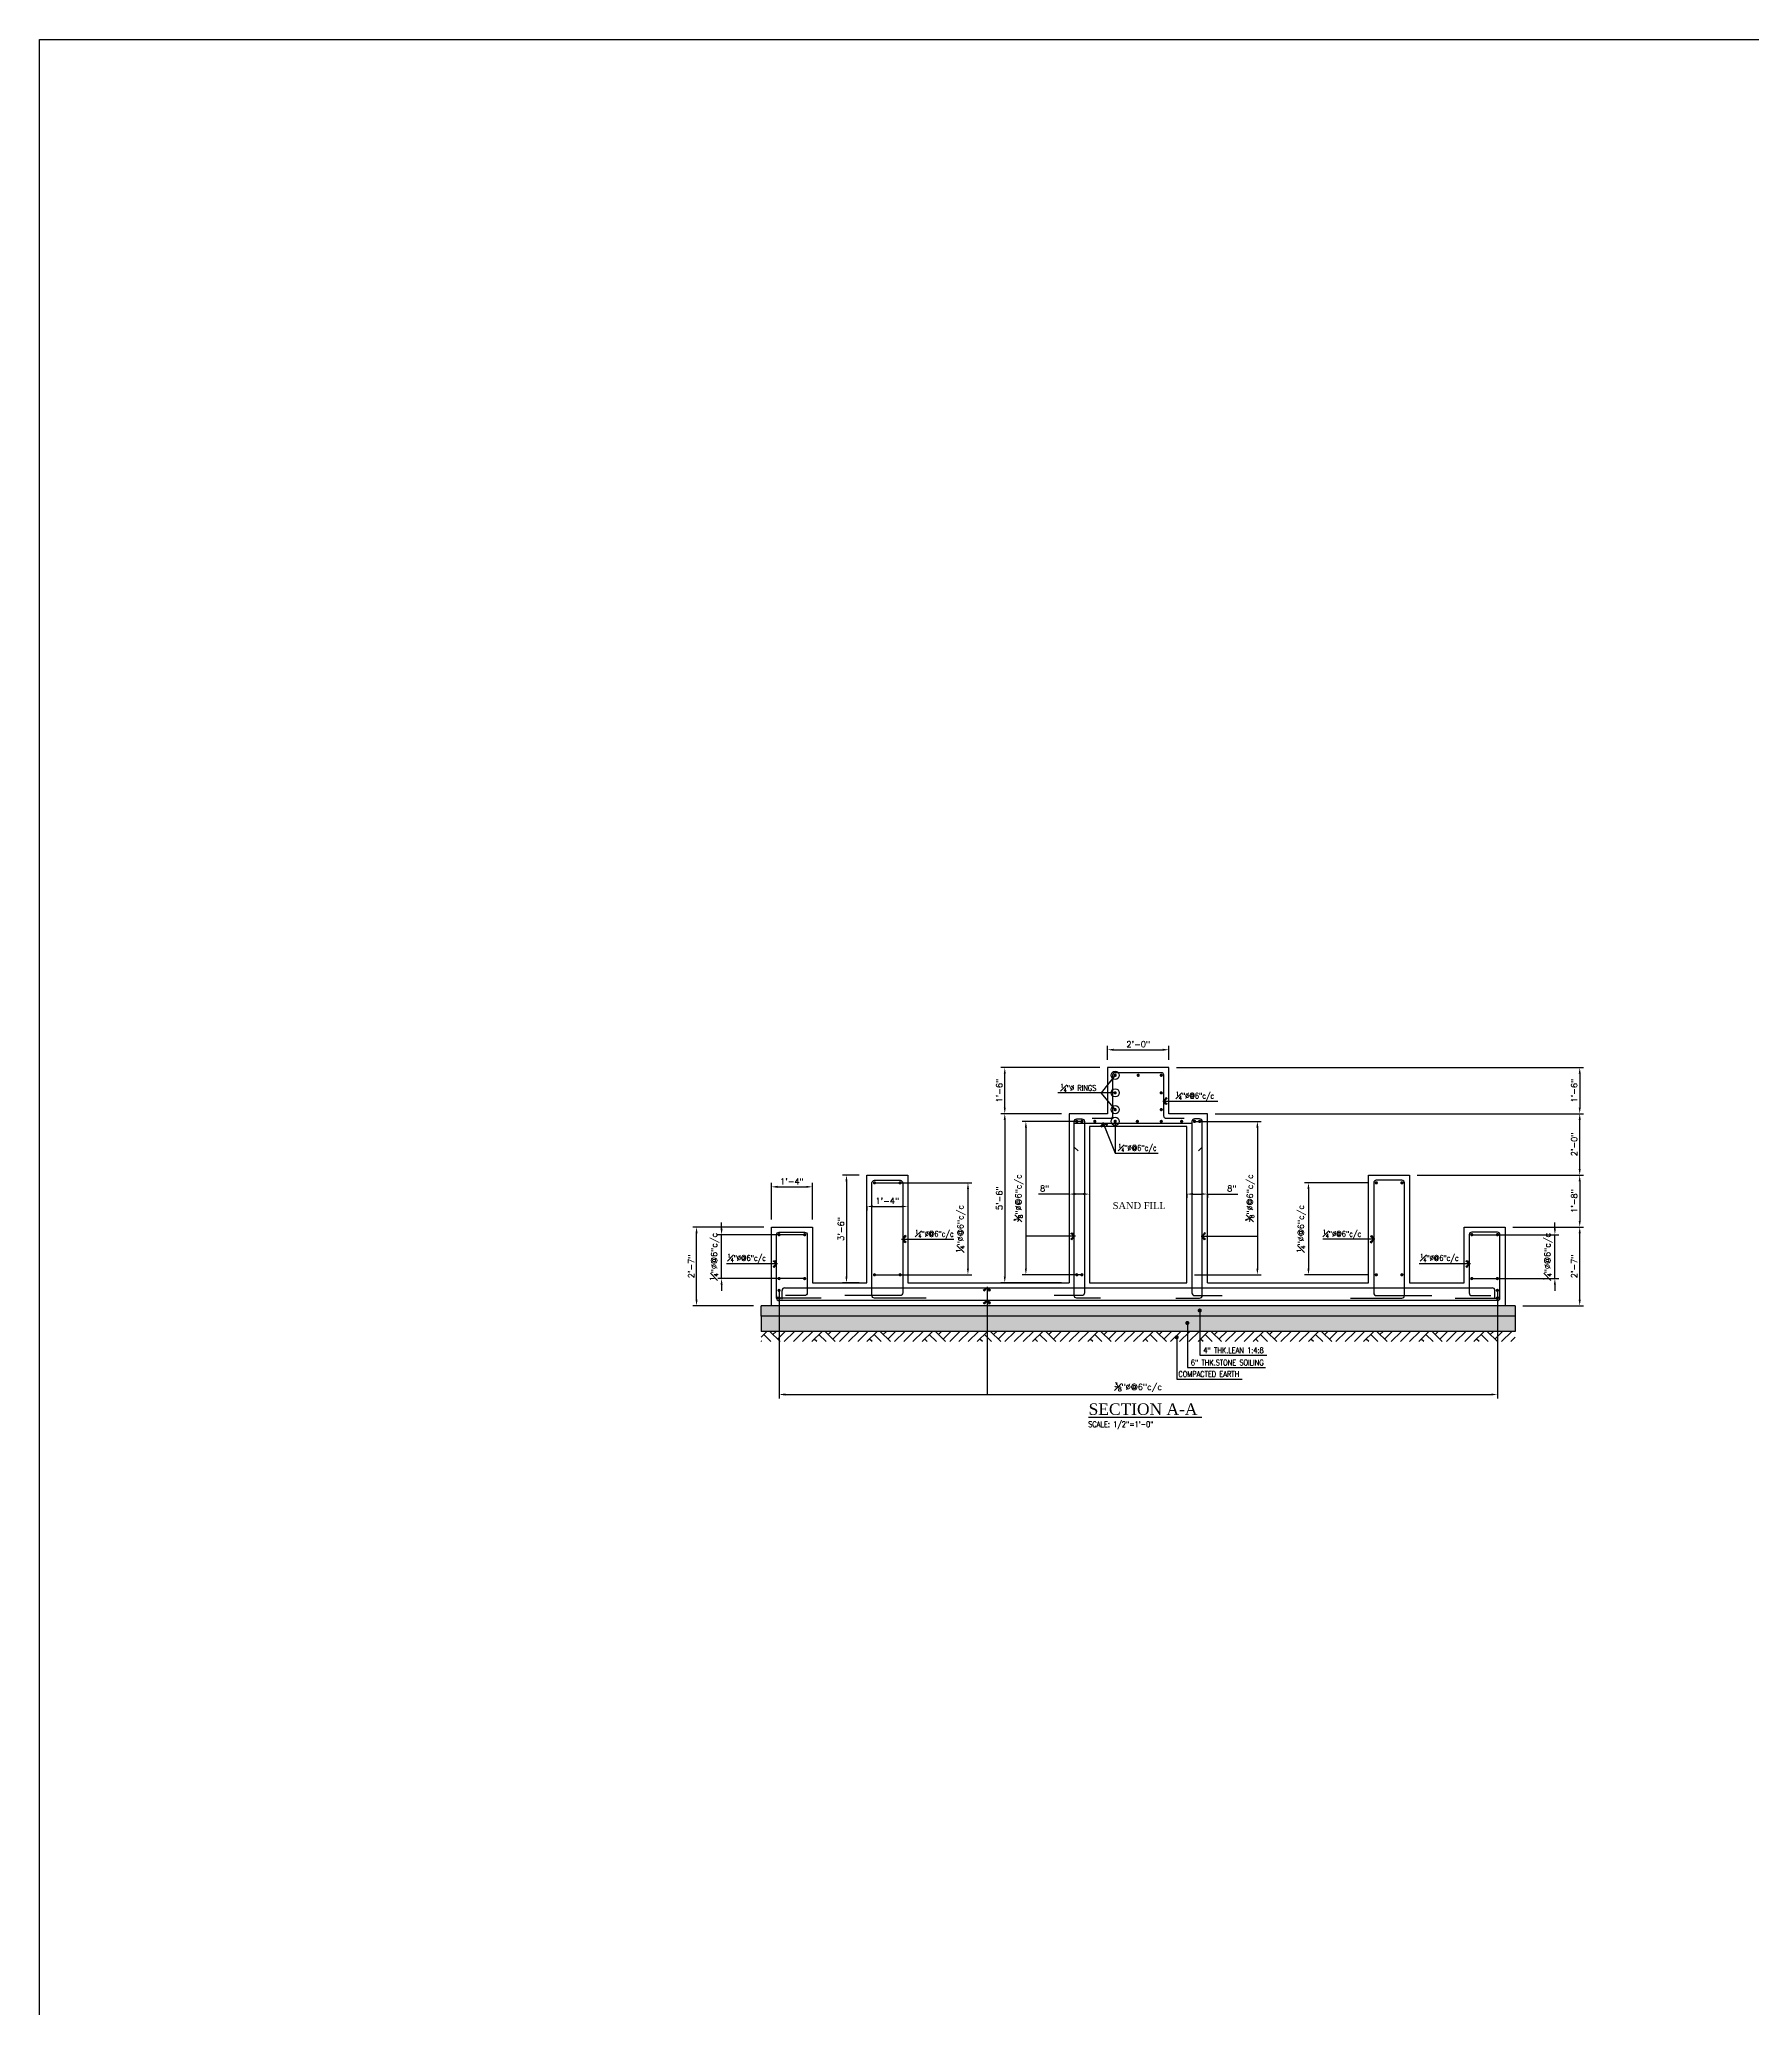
# Model space of a CAD drawing. Header units: inches. Extents: x 53036 to 54375, y -2788 to 288.
# Drawn here: x 53036 to 53706, y -481 to 288 of the extents above; entities that cross this region are included whole.
import ezdxf

# ---------------------------------------------------------------- set-up
doc = ezdxf.new("R2010")
doc.units = ezdxf.units.IN
for name, color, linetype in [('A-TYP-DIM', 1, 'Continuous'), ('A-TYP-H-TEXT', 2, 'Continuous'), ('A-TYP-HATCH-COL.', 9, 'Continuous'), ('A-TYP-M-BOT-STEEL', 6, 'Continuous'), ('A-TYP-ST-DONUT', 6, 'Continuous'), ('A-TYP-ST-Hatch', 8, 'Continuous'), ('A-TYP-ST-TEXT', 2, 'Continuous'), ('dim', 2, 'Continuous')]:
    doc.layers.add(name, color=color, linetype=linetype)
doc.layers.add('WALL LT', color=3, linetype='Continuous', lineweight=25)
doc.styles.add('HADINGS', font='times.ttf')
doc.styles.add('rizwan', font='romans.shx', dxfattribs={"width": 0.75})
doc.styles.add('romans', font='romans.shx')
doc.dimstyles.new('STYLE-64', dxfattribs={"dimscale": 0, "dimtxt": 0.09375, "dimasz": 0.125, "dimexe": 0.0625, "dimexo": 0.0625, "dimgap": 0.03125, "dimtad": 1, "dimlfac": -1, "dimzin": 3, "dimdsep": 46, "dimlunit": 4, "dimtxsty": 'romans', "dimcen": 0.125, "dimdle": 4, "dimclrd": 1, "dimclre": 1, "dimclrt": 2, "dimadec": 0, "dimazin": 0, "dimtfac": 0.5, "dimtix": 1, "dimtmove": 2, "dimatfit": 3, "dimldrblk": 'ARC', "dimfxl": 0, "dimfrac": 1, "dimtolj": 1, "dimtzin": 3, "dimarcsym": 0})

# ---------------------------------------------------------------- blocks, each defined once
blk = doc.blocks.new('*D176')
at = {"layer": 'A-TYP-DIM', "color": 1, "lineweight": -2, "ltscale": 1.5, "transparency": 16777216}
for p, q in [((53611.93, -175.35), (53639.59, -175.35)), ((53638.09, -203.7), (53638.09, -177.75)), ((53615.93, -206.1), (53639.59, -206.1))]:
    blk.add_line(p, q, dxfattribs=at)
at = {"layer": 'A-TYP-DIM', "color": 1, "ltscale": 1.5, "transparency": 16777216}
for points in [[(53637.69, -177.75), (53638.49, -177.75), (53638.09, -175.35)], [(53637.69, -203.7), (53638.49, -203.7), (53638.09, -206.1)]]:
    blk.add_solid(points, dxfattribs=at)
at = {"layer": 'Defpoints', "color": 0, "ltscale": 1.5, "transparency": 16777216}
for p in [(53608.93, -175.35), (53638.09, -175.35), (53612.93, -206.1)]:
    blk.add_point(p, dxfattribs=at)
at = {"layer": 'A-TYP-DIM', "color": 2, "ltscale": 1.5, "transparency": 16777216, "insert": (53635.94, -190.73), "char_height": 2.344, "attachment_point": 5, "rotation": 90, "style": 'romans'}
blk.add_mtext('\\A1;2\'-7"', dxfattribs=at)
blk = doc.blocks.new('ARC')
at = {"layer": 'dim', "color": 0, "linetype": 'ByBlock', "ltscale": 1.5}
for p, q in [((0.14, 0), (-1.16, 0)), ((-0.42, -0.32), (0, 0))]:
    blk.add_line(p, q, dxfattribs=at)
at = {"layer": 'dim', "color": 0, "ltscale": 1.5}
for p, q in [((-0.41, 0.34), (-0.26, 0.43)), ((0, 0), (-0.41, 0.34)), ((-0.28, -0.43), (0, 0)), ((-0.26, 0.43), (0, 0)), ((-0.42, -0.32), (-0.28, -0.43))]:
    blk.add_line(p, q, dxfattribs=at)
blk = doc.blocks.new('*D177')
at = {"layer": 'A-TYP-DIM', "color": 1, "lineweight": -2, "ltscale": 1.5, "transparency": 16777216}
for p, q in [((53574.65, -155.1), (53639.59, -155.1)), ((53638.09, -157.5), (53638.09, -172.95)), ((53611.93, -175.35), (53639.59, -175.35))]:
    blk.add_line(p, q, dxfattribs=at)
at = {"layer": 'A-TYP-DIM', "color": 1, "ltscale": 1.5, "transparency": 16777216}
for points in [[(53637.69, -157.5), (53638.49, -157.5), (53638.09, -155.1)], [(53637.69, -172.95), (53638.49, -172.95), (53638.09, -175.35)]]:
    blk.add_solid(points, dxfattribs=at)
at = {"layer": 'Defpoints', "color": 0, "ltscale": 1.5, "transparency": 16777216}
for p in [(53571.65, -155.1), (53608.93, -175.35), (53638.09, -175.35)]:
    blk.add_point(p, dxfattribs=at)
at = {"layer": 'A-TYP-DIM', "color": 2, "ltscale": 1.5, "transparency": 16777216, "insert": (53635.94, -165.23), "char_height": 2.344, "attachment_point": 5, "rotation": 90, "style": 'romans'}
blk.add_mtext('\\A1;1\'-8"', dxfattribs=at)
blk = doc.blocks.new('*D178')
at = {"layer": 'A-TYP-DIM', "color": 1, "lineweight": -2, "ltscale": 1.5, "transparency": 16777216}
for p, q in [((53495.65, -131.1), (53639.59, -131.1)), ((53638.09, -152.7), (53638.09, -133.5)), ((53574.65, -155.1), (53639.59, -155.1))]:
    blk.add_line(p, q, dxfattribs=at)
at = {"layer": 'A-TYP-DIM', "color": 1, "ltscale": 1.5, "transparency": 16777216}
for points in [[(53637.69, -133.5), (53638.49, -133.5), (53638.09, -131.1)], [(53637.69, -152.7), (53638.49, -152.7), (53638.09, -155.1)]]:
    blk.add_solid(points, dxfattribs=at)
at = {"layer": 'Defpoints', "color": 0, "ltscale": 1.5, "transparency": 16777216}
for p in [(53492.65, -131.1), (53638.09, -131.1), (53571.65, -155.1)]:
    blk.add_point(p, dxfattribs=at)
at = {"layer": 'A-TYP-DIM', "color": 2, "ltscale": 1.5, "transparency": 16777216, "insert": (53635.94, -143.1), "char_height": 2.344, "attachment_point": 5, "rotation": 90, "style": 'romans'}
blk.add_mtext('\\A1;2\'-0"', dxfattribs=at)
blk = doc.blocks.new('*D179')
at = {"layer": 'A-TYP-DIM', "color": 1, "lineweight": -2, "ltscale": 1.5, "transparency": 16777216}
for p, q in [((53480.65, -113.1), (53639.59, -113.1)), ((53638.09, -115.5), (53638.09, -128.7)), ((53495.65, -131.1), (53639.59, -131.1))]:
    blk.add_line(p, q, dxfattribs=at)
at = {"layer": 'A-TYP-DIM', "color": 1, "ltscale": 1.5, "transparency": 16777216}
for points in [[(53637.69, -115.5), (53638.49, -115.5), (53638.09, -113.1)], [(53637.69, -128.7), (53638.49, -128.7), (53638.09, -131.1)]]:
    blk.add_solid(points, dxfattribs=at)
at = {"layer": 'Defpoints', "color": 0, "ltscale": 1.5, "transparency": 16777216}
for p in [(53477.65, -113.1), (53492.65, -131.1), (53638.09, -131.1)]:
    blk.add_point(p, dxfattribs=at)
at = {"layer": 'A-TYP-DIM', "color": 2, "ltscale": 1.5, "transparency": 16777216, "insert": (53635.94, -122.1), "char_height": 2.344, "attachment_point": 5, "rotation": 90, "style": 'romans'}
blk.add_mtext('\\A1;1\'-6"', dxfattribs=at)
blk = doc.blocks.new('1-donut')
at = {"layer": 'A-TYP-ST-DONUT', "linetype": 'Continuous', "ltscale": 1.5, "const_width": 0.0195}
blk.add_lwpolyline([(0.01, 0, -1), (-0.01, 0, -1)], format="xyb", close=True, dxfattribs=at)
blk = doc.blocks.new('*D180')
at = {"layer": 'A-TYP-DIM', "color": 1, "lineweight": -2, "ltscale": 1.5, "transparency": 16777216}
for p, q in [((53325.37, -200.31), (53325.37, -242.25)), ((53605.93, -200.31), (53605.93, -242.25)), ((53327.77, -240.75), (53603.53, -240.75))]:
    blk.add_line(p, q, dxfattribs=at)
at = {"layer": 'A-TYP-DIM', "color": 1, "ltscale": 1.5, "transparency": 16777216}
for points in [[(53327.77, -240.35), (53327.77, -241.15), (53325.37, -240.75)], [(53603.53, -240.35), (53603.53, -241.15), (53605.93, -240.75)]]:
    blk.add_solid(points, dxfattribs=at)
at = {"layer": 'Defpoints', "color": 0, "ltscale": 1.5, "transparency": 16777216}
for p in [(53325.37, -197.31), (53605.93, -197.31), (53605.93, -240.75)]:
    blk.add_point(p, dxfattribs=at)
at = {"layer": 'A-TYP-DIM', "color": 2, "ltscale": 1.5, "transparency": 16777216, "insert": (53465.65, -237.97), "char_height": 2.3437, "attachment_point": 5, "style": 'romans'}
blk.add_mtext('\\A1;{\\H0.7x;\\S3#8;}"%%C@6"c/c', dxfattribs=at)
blk = doc.blocks.new('*D181')
at = {"layer": 'A-TYP-DIM', "color": 1, "lineweight": -2, "ltscale": 1.5, "transparency": 16777216}
for p, q in [((53319.37, -175.35), (53291.65, -175.35)), ((53293.15, -203.7), (53293.15, -177.75)), ((53315.37, -206.1), (53291.65, -206.1))]:
    blk.add_line(p, q, dxfattribs=at)
at = {"layer": 'A-TYP-DIM', "color": 1, "ltscale": 1.5, "transparency": 16777216}
for points in [[(53292.75, -177.75), (53293.55, -177.75), (53293.15, -175.35)], [(53292.75, -203.7), (53293.55, -203.7), (53293.15, -206.1)]]:
    blk.add_solid(points, dxfattribs=at)
at = {"layer": 'Defpoints', "color": 0, "ltscale": 1.5, "transparency": 16777216}
for p in [(53293.15, -175.35), (53322.37, -175.35), (53318.37, -206.1)]:
    blk.add_point(p, dxfattribs=at)
at = {"layer": 'A-TYP-DIM', "color": 2, "ltscale": 1.5, "transparency": 16777216, "insert": (53291.01, -190.73), "char_height": 2.344, "attachment_point": 5, "rotation": 90, "style": 'romans'}
blk.add_mtext('\\A1;2\'-7"', dxfattribs=at)
blk = doc.blocks.new('*D182')
at = {"layer": 'A-TYP-DIM', "color": 1, "lineweight": -2, "ltscale": 1.5, "transparency": 16777216}
for p, q in [((53322.37, -172.35), (53322.37, -158.15)), ((53324.77, -159.65), (53335.97, -159.65)), ((53338.37, -172.35), (53338.37, -158.15))]:
    blk.add_line(p, q, dxfattribs=at)
at = {"layer": 'A-TYP-DIM', "color": 1, "ltscale": 1.5, "transparency": 16777216}
for points in [[(53324.77, -159.25), (53324.77, -160.05), (53322.37, -159.65)], [(53335.97, -159.25), (53335.97, -160.05), (53338.37, -159.65)]]:
    blk.add_solid(points, dxfattribs=at)
at = {"layer": 'Defpoints', "color": 0, "ltscale": 1.5, "transparency": 16777216}
for p in [(53338.37, -159.65), (53322.37, -175.35), (53338.37, -175.35)]:
    blk.add_point(p, dxfattribs=at)
at = {"layer": 'A-TYP-DIM', "color": 2, "ltscale": 1.5, "transparency": 16777216, "insert": (53330.37, -157.51), "char_height": 2.344, "attachment_point": 5, "style": 'romans'}
blk.add_mtext('\\A1;1\'-4"', dxfattribs=at)
blk = doc.blocks.new('*D183')
at = {"layer": 'A-TYP-DIM', "color": 1, "lineweight": -2, "ltscale": 1.5, "transparency": 16777216}
for p, q in [((53359.65, -167.47), (53359.65, -168.83)), ((53362.05, -167.33), (53373.25, -167.33)), ((53375.65, -167.47), (53375.65, -168.83))]:
    blk.add_line(p, q, dxfattribs=at)
at = {"layer": 'A-TYP-DIM', "color": 1, "ltscale": 1.5, "transparency": 16777216}
for points in [[(53362.05, -166.93), (53362.05, -167.73), (53359.65, -167.33)], [(53373.25, -166.93), (53373.25, -167.73), (53375.65, -167.33)]]:
    blk.add_solid(points, dxfattribs=at)
at = {"layer": 'Defpoints', "color": 0, "ltscale": 1.5, "transparency": 16777216}
for p in [(53359.65, -164.47), (53375.65, -164.47), (53375.65, -167.33)]:
    blk.add_point(p, dxfattribs=at)
at = {"layer": 'A-TYP-DIM', "color": 2, "ltscale": 1.5, "transparency": 16777216, "insert": (53367.65, -165.18), "char_height": 2.344, "attachment_point": 5, "style": 'romans'}
blk.add_mtext('\\A1;1\'-4"', dxfattribs=at)
blk = doc.blocks.new('*D184')
at = {"layer": 'A-TYP-DIM', "color": 1, "lineweight": -2, "ltscale": 1.5, "transparency": 16777216}
for p, q in [((53356.65, -155.1), (53350.2, -155.1)), ((53351.7, -157.5), (53351.7, -194.7)), ((53356.65, -197.1), (53350.2, -197.1))]:
    blk.add_line(p, q, dxfattribs=at)
at = {"layer": 'A-TYP-DIM', "color": 1, "ltscale": 1.5, "transparency": 16777216}
for points in [[(53351.3, -157.5), (53352.1, -157.5), (53351.7, -155.1)], [(53351.3, -194.7), (53352.1, -194.7), (53351.7, -197.1)]]:
    blk.add_solid(points, dxfattribs=at)
at = {"layer": 'Defpoints', "color": 0, "ltscale": 1.5, "transparency": 16777216}
for p in [(53359.65, -155.1), (53351.7, -197.1), (53359.65, -197.1)]:
    blk.add_point(p, dxfattribs=at)
at = {"layer": 'A-TYP-DIM', "color": 2, "ltscale": 1.5, "transparency": 16777216, "insert": (53349.55, -176.1), "char_height": 2.344, "attachment_point": 5, "rotation": 90, "style": 'romans'}
blk.add_mtext('\\A1;3\'-6"', dxfattribs=at)
blk = doc.blocks.new('*D185')
at = {"layer": 'A-TYP-DIM', "color": 1, "lineweight": -2, "ltscale": 1.5, "transparency": 16777216}
for p, q in [((53438.65, -162.48), (53426.73, -162.48)), ((53438.65, -162.43), (53438.65, -163.98)), ((53444.25, -162.48), (53441.05, -162.48)), ((53446.65, -162.43), (53446.65, -163.98))]:
    blk.add_line(p, q, dxfattribs=at)
at = {"layer": 'A-TYP-DIM', "color": 1, "ltscale": 1.5, "transparency": 16777216}
for points in [[(53441.05, -162.08), (53441.05, -162.88), (53438.65, -162.48)], [(53444.25, -162.08), (53444.25, -162.88), (53446.65, -162.48)]]:
    blk.add_solid(points, dxfattribs=at)
at = {"layer": 'Defpoints', "color": 0, "ltscale": 1.5, "transparency": 16777216}
for p in [(53438.65, -159.43), (53446.65, -159.43), (53446.65, -162.48)]:
    blk.add_point(p, dxfattribs=at)
at = {"layer": 'A-TYP-DIM', "color": 2, "ltscale": 1.5, "transparency": 16777216, "insert": (53429.1, -160.33), "char_height": 2.344, "attachment_point": 5, "style": 'romans'}
blk.add_mtext('\\A1;8"', dxfattribs=at)
blk = doc.blocks.new('*D186')
at = {"layer": 'A-TYP-DIM', "color": 1, "lineweight": -2, "ltscale": 1.5, "transparency": 16777216}
for p, q in [((53435.65, -131.1), (53412.03, -131.1)), ((53413.53, -133.5), (53413.53, -194.7)), ((53435.65, -197.1), (53412.03, -197.1))]:
    blk.add_line(p, q, dxfattribs=at)
at = {"layer": 'A-TYP-DIM', "color": 1, "ltscale": 1.5, "transparency": 16777216}
for points in [[(53413.13, -133.5), (53413.93, -133.5), (53413.53, -131.1)], [(53413.13, -194.7), (53413.93, -194.7), (53413.53, -197.1)]]:
    blk.add_solid(points, dxfattribs=at)
at = {"layer": 'Defpoints', "color": 0, "ltscale": 1.5, "transparency": 16777216}
for p in [(53438.65, -131.1), (53413.53, -197.1), (53438.65, -197.1)]:
    blk.add_point(p, dxfattribs=at)
at = {"layer": 'A-TYP-DIM', "color": 2, "ltscale": 1.5, "transparency": 16777216, "insert": (53411.39, -164.1), "char_height": 2.344, "attachment_point": 5, "rotation": 90, "style": 'romans'}
blk.add_mtext('\\A1;5\'-6"', dxfattribs=at)
blk = doc.blocks.new('*D187')
at = {"layer": 'A-TYP-DIM', "color": 1, "lineweight": -2, "ltscale": 1.5, "transparency": 16777216}
for p, q in [((53450.65, -113.1), (53412.03, -113.1)), ((53413.53, -128.7), (53413.53, -115.5)), ((53435.65, -131.1), (53412.03, -131.1))]:
    blk.add_line(p, q, dxfattribs=at)
at = {"layer": 'A-TYP-DIM', "color": 1, "ltscale": 1.5, "transparency": 16777216}
for points in [[(53413.13, -115.5), (53413.93, -115.5), (53413.53, -113.1)], [(53413.13, -128.7), (53413.93, -128.7), (53413.53, -131.1)]]:
    blk.add_solid(points, dxfattribs=at)
at = {"layer": 'Defpoints', "color": 0, "ltscale": 1.5, "transparency": 16777216}
for p in [(53413.53, -113.1), (53453.65, -113.1), (53438.65, -131.1)]:
    blk.add_point(p, dxfattribs=at)
at = {"layer": 'A-TYP-DIM', "color": 2, "ltscale": 1.5, "transparency": 16777216, "insert": (53411.39, -122.1), "char_height": 2.344, "attachment_point": 5, "rotation": 90, "style": 'romans'}
blk.add_mtext('\\A1;1\'-6"', dxfattribs=at)
blk = doc.blocks.new('*D188')
at = {"layer": 'A-TYP-DIM', "color": 1, "lineweight": -2, "ltscale": 1.5, "transparency": 16777216}
for p, q in [((53453.65, -110.1), (53453.65, -104.62)), ((53456.05, -106.12), (53475.25, -106.12)), ((53477.65, -110.1), (53477.65, -104.62))]:
    blk.add_line(p, q, dxfattribs=at)
at = {"layer": 'A-TYP-DIM', "color": 1, "ltscale": 1.5, "transparency": 16777216}
for points in [[(53456.05, -105.72), (53456.05, -106.52), (53453.65, -106.12)], [(53475.25, -105.72), (53475.25, -106.52), (53477.65, -106.12)]]:
    blk.add_solid(points, dxfattribs=at)
at = {"layer": 'Defpoints', "color": 0, "ltscale": 1.5, "transparency": 16777216}
for p in [(53477.65, -106.12), (53453.65, -113.1), (53477.65, -113.1)]:
    blk.add_point(p, dxfattribs=at)
at = {"layer": 'A-TYP-DIM', "color": 2, "ltscale": 1.5, "transparency": 16777216, "insert": (53465.65, -103.98), "char_height": 2.344, "attachment_point": 5, "style": 'romans'}
blk.add_mtext('\\A1;2\'-0"', dxfattribs=at)
blk = doc.blocks.new('*D189')
at = {"layer": 'A-TYP-DIM', "color": 1, "lineweight": -2, "ltscale": 1.5, "transparency": 16777216}
for p, q in [((53484.65, -162.43), (53484.65, -163.98)), ((53487.05, -162.48), (53490.25, -162.48)), ((53492.65, -162.43), (53492.65, -163.98)), ((53492.65, -162.48), (53504.58, -162.48))]:
    blk.add_line(p, q, dxfattribs=at)
at = {"layer": 'A-TYP-DIM', "color": 1, "ltscale": 1.5, "transparency": 16777216}
for points in [[(53487.05, -162.08), (53487.05, -162.88), (53484.65, -162.48)], [(53490.25, -162.08), (53490.25, -162.88), (53492.65, -162.48)]]:
    blk.add_solid(points, dxfattribs=at)
at = {"layer": 'Defpoints', "color": 0, "ltscale": 1.5, "transparency": 16777216}
for p in [(53484.65, -159.43), (53492.65, -159.43), (53484.65, -162.48)]:
    blk.add_point(p, dxfattribs=at)
at = {"layer": 'A-TYP-DIM', "color": 2, "ltscale": 1.5, "transparency": 16777216, "insert": (53502.21, -160.33), "char_height": 2.344, "attachment_point": 5, "style": 'romans'}
blk.add_mtext('\\A1;8"', dxfattribs=at)
blk = doc.blocks.new('*D190')
at = {"layer": 'A-TYP-DIM', "color": 1, "lineweight": -2, "ltscale": 1.5, "transparency": 16777216}
for p, q in [((53362.65, -158.1), (53400.65, -158.1)), ((53399.15, -160.5), (53399.15, -191.59)), ((53362.65, -193.99), (53400.65, -193.99))]:
    blk.add_line(p, q, dxfattribs=at)
at = {"layer": 'A-TYP-DIM', "color": 1, "ltscale": 1.5, "transparency": 16777216}
for points in [[(53398.75, -160.5), (53399.55, -160.5), (53399.15, -158.1)], [(53398.75, -191.59), (53399.55, -191.59), (53399.15, -193.99)]]:
    blk.add_solid(points, dxfattribs=at)
at = {"layer": 'Defpoints', "color": 0, "ltscale": 1.5, "transparency": 16777216}
for p in [(53359.65, -158.1), (53359.65, -193.99), (53399.15, -193.99)]:
    blk.add_point(p, dxfattribs=at)
at = {"layer": 'A-TYP-DIM', "color": 2, "ltscale": 1.5, "transparency": 16777216, "insert": (53396.37, -176.05), "char_height": 2.3437, "attachment_point": 5, "rotation": 90, "style": 'romans'}
blk.add_mtext('\\A1;{\\H0.7x;\\S1#4;}"%%C@6"c/c', dxfattribs=at)
blk = doc.blocks.new('*D191')
at = {"layer": 'A-TYP-DIM', "color": 1, "lineweight": -2, "ltscale": 1.5, "transparency": 16777216}
for p, q in [((53444.09, -134.1), (53420.28, -134.1)), ((53421.78, -136.5), (53421.78, -191.59)), ((53443.65, -193.99), (53420.28, -193.99))]:
    blk.add_line(p, q, dxfattribs=at)
at = {"layer": 'A-TYP-DIM', "color": 1, "ltscale": 1.5, "transparency": 16777216}
for points in [[(53421.38, -136.5), (53422.18, -136.5), (53421.78, -134.1)], [(53421.38, -191.59), (53422.18, -191.59), (53421.78, -193.99)]]:
    blk.add_solid(points, dxfattribs=at)
at = {"layer": 'Defpoints', "color": 0, "ltscale": 1.5, "transparency": 16777216}
for p in [(53447.09, -134.1), (53421.78, -193.99), (53446.65, -193.99)]:
    blk.add_point(p, dxfattribs=at)
at = {"layer": 'A-TYP-DIM', "color": 2, "ltscale": 1.5, "transparency": 16777216, "insert": (53419, -164.05), "char_height": 2.3437, "attachment_point": 5, "rotation": 90, "style": 'romans'}
blk.add_mtext('\\A1;{\\H0.7x;\\S3#8;\\H1.4286x;"%%C@6"c/c}', dxfattribs=at)
blk = doc.blocks.new('*D192')
at = {"layer": 'A-TYP-DIM', "color": 1, "lineweight": -2, "ltscale": 1.5, "transparency": 16777216}
for p, q in [((53487.21, -134.1), (53513.7, -134.1)), ((53512.2, -136.5), (53512.2, -191.59)), ((53487.65, -193.99), (53513.7, -193.99))]:
    blk.add_line(p, q, dxfattribs=at)
at = {"layer": 'A-TYP-DIM', "color": 1, "ltscale": 1.5, "transparency": 16777216}
for points in [[(53511.8, -136.5), (53512.6, -136.5), (53512.2, -134.1)], [(53511.8, -191.59), (53512.6, -191.59), (53512.2, -193.99)]]:
    blk.add_solid(points, dxfattribs=at)
at = {"layer": 'Defpoints', "color": 0, "ltscale": 1.5, "transparency": 16777216}
for p in [(53484.21, -134.1), (53484.65, -193.99), (53512.2, -193.99)]:
    blk.add_point(p, dxfattribs=at)
at = {"layer": 'A-TYP-DIM', "color": 2, "ltscale": 1.5, "transparency": 16777216, "insert": (53509.42, -164.05), "char_height": 2.3437, "attachment_point": 5, "rotation": 90, "style": 'romans'}
blk.add_mtext('\\A1;{\\H0.7x;\\S3#8;\\H1.4286x;"%%C@6"c/c}', dxfattribs=at)
blk = doc.blocks.new('*D194')
at = {"layer": 'A-TYP-DIM', "color": 1, "lineweight": -2, "ltscale": 1.5, "transparency": 16777216}
for p, q in [((53555.65, -158.1), (53530.65, -158.1)), ((53532.15, -160.5), (53532.15, -191.59)), ((53555.65, -193.99), (53530.65, -193.99))]:
    blk.add_line(p, q, dxfattribs=at)
at = {"layer": 'A-TYP-DIM', "color": 1, "ltscale": 1.5, "transparency": 16777216}
for points in [[(53531.75, -160.5), (53532.55, -160.5), (53532.15, -158.1)], [(53531.75, -191.59), (53532.55, -191.59), (53532.15, -193.99)]]:
    blk.add_solid(points, dxfattribs=at)
at = {"layer": 'Defpoints', "color": 0, "ltscale": 1.5, "transparency": 16777216}
for p in [(53558.65, -158.1), (53532.15, -193.99), (53558.65, -193.99)]:
    blk.add_point(p, dxfattribs=at)
at = {"layer": 'A-TYP-DIM', "color": 2, "ltscale": 1.5, "transparency": 16777216, "insert": (53529.37, -176.05), "char_height": 2.3437, "attachment_point": 5, "rotation": 90, "style": 'romans'}
blk.add_mtext('\\A1;{\\H0.7x;\\S1#4;}"%%C@6"c/c', dxfattribs=at)
blk = doc.blocks.new('*D195')
at = {"layer": 'A-TYP-DIM', "color": 1, "lineweight": -2, "ltscale": 1.5, "transparency": 16777216}
for p, q in [((53302.92, -175.95), (53302.92, -173.55)), ((53335.37, -178.35), (53301.42, -178.35)), ((53302.92, -195.47), (53302.92, -178.35)), ((53335.37, -195.47), (53301.42, -195.47)), ((53302.92, -197.87), (53302.92, -200.27))]:
    blk.add_line(p, q, dxfattribs=at)
at = {"layer": 'A-TYP-DIM', "color": 1, "ltscale": 1.5, "transparency": 16777216}
for points in [[(53302.52, -175.95), (53303.32, -175.95), (53302.92, -178.35)], [(53302.52, -197.87), (53303.32, -197.87), (53302.92, -195.47)]]:
    blk.add_solid(points, dxfattribs=at)
at = {"layer": 'Defpoints', "color": 0, "ltscale": 1.5, "transparency": 16777216}
for p in [(53302.92, -178.35), (53338.37, -178.35), (53338.37, -195.47)]:
    blk.add_point(p, dxfattribs=at)
at = {"layer": 'A-TYP-DIM', "color": 2, "ltscale": 1.5, "transparency": 16777216, "insert": (53300.14, -186.91), "char_height": 2.3437, "attachment_point": 5, "rotation": 90, "style": 'romans'}
blk.add_mtext('\\A1;{\\H0.7x;\\S1#4;\\H1.4286x;"%%C@6"c/c}', dxfattribs=at)
blk = doc.blocks.new('*D196')
at = {"layer": 'A-TYP-DIM', "color": 1, "lineweight": -2, "ltscale": 1.5, "transparency": 16777216}
for p, q in [((53628.39, -175.95), (53628.39, -173.55)), ((53595.93, -178.35), (53629.89, -178.35)), ((53628.39, -195.47), (53628.39, -178.35)), ((53595.93, -195.47), (53629.89, -195.47)), ((53628.39, -197.87), (53628.39, -200.27))]:
    blk.add_line(p, q, dxfattribs=at)
at = {"layer": 'A-TYP-DIM', "color": 1, "ltscale": 1.5, "transparency": 16777216}
for points in [[(53627.99, -175.95), (53628.79, -175.95), (53628.39, -178.35)], [(53627.99, -197.87), (53628.79, -197.87), (53628.39, -195.47)]]:
    blk.add_solid(points, dxfattribs=at)
at = {"layer": 'Defpoints', "color": 0, "ltscale": 1.5, "transparency": 16777216}
for p in [(53592.93, -178.35), (53628.39, -178.35), (53592.93, -195.47)]:
    blk.add_point(p, dxfattribs=at)
at = {"layer": 'A-TYP-DIM', "color": 2, "ltscale": 1.5, "transparency": 16777216, "insert": (53625.61, -186.91), "char_height": 2.3437, "attachment_point": 5, "rotation": 90, "style": 'romans'}
blk.add_mtext('\\A1;{\\H0.7x;\\S1#4;\\H1.4286x;"%%C@6"c/c}', dxfattribs=at)

msp = doc.modelspace()

# ---------------------------------------------------------------- hatches: boundary and pattern name
at = {"layer": 'A-TYP-ST-Hatch', "linetype": 'Continuous', "ltscale": 1.5}
h = msp.add_hatch(dxfattribs=at)
h.set_pattern_fill('AR-CONC', color=9, scale=0.03, style=0)
h.paths.add_polyline_path([(53318.37372438, -206.10010331), (53318.37372438, -210.10010331), (53612.93216559, -210.10010331), (53612.93216559, -206.10010331)])
h = msp.add_hatch(dxfattribs=at)
h.set_pattern_fill('GRAVEL', color=256, scale=0.5, style=0)
h.paths.add_polyline_path([(53612.93216559, -216.10010331), (53612.93216559, -210.10010331), (53318.37372438, -210.10010331), (53318.37372438, -216.10010331)])
h = msp.add_hatch(dxfattribs=at)
h.set_pattern_fill('AR-PARQ1', color=256, scale=0.05, angle=45, style=0)
h.paths.add_polyline_path([(53612.93216559, -216.10010331), (53318.37372438, -216.10010331), (53318.37372438, -220.10010331), (53612.93216559, -220.10010331)])

# ---------------------------------------------------------------- linework, layer by layer
at = {"layer": 'A-TYP-M-BOT-STEEL'}
for p, q in [((53440.65294499, -134.79601477), (53486.65294499, -134.79601477)), ((53442.15294499, -145.60570866), (53440.65294499, -144.10570866)), ((53489.15294499, -145.60570866), (53490.65294499, -144.10570866)), ((53324.37372438, -203.10010331), (53324.37372438, -199.52736447)), ((53327.52190652, -199.10010264), (53603.95565217, -199.10010264)), ((53606.93216559, -203.10010331), (53606.93216559, -199.38263677)), ((53605.93216559, -204.10010331), (53325.37372438, -204.10010331)), ((53326.52190652, -203.46347448), (53326.52190652, -200.10010264)), ((53604.95565217, -203.14268028), (53604.95565217, -200.10010264))]:
    msp.add_line(p, q, dxfattribs=at)
for points in [[(53483.65294499, -132.99412746), (53476.65294499, -132.99412746, -0.4142135624), (53475.65294499, -131.99412746), (53475.65294499, -116.10010331, 0.4142135624), (53474.65294499, -115.10010331), (53456.65294499, -115.10010331, 0.4142135624), (53455.65294499, -116.10010331), (53455.65294499, -131.99412746, -0.4142135624), (53454.65294499, -132.99412746), (53447.65294499, -132.99412746)], [(53450.93661359, -203.10010331), (53441.65294499, -203.10010331, -0.4142135624), (53440.65294499, -202.10010331), (53440.65294499, -134.10010331, -0.4142135624), (53441.65294499, -133.10010331), (53443.65294499, -133.10010331, -0.4142135624), (53444.65294499, -134.10010331), (53444.65294499, -201.10010331, -0.4142135624), (53443.65294499, -202.10010331), (53432.87687442, -202.10010331)], [(53480.36927638, -203.10010331), (53489.65294499, -203.10010331, 0.4142135624), (53490.65294499, -202.10010331), (53490.65294499, -134.10010331, 0.4142135624), (53489.65294499, -133.10010331), (53487.65294499, -133.10010331, 0.4142135624), (53486.65294499, -134.10010331), (53486.65294499, -201.10010331, 0.4142135624), (53487.65294499, -202.10010331), (53498.42901555, -202.10010331)], [(53382.79597552, -203.10010331), (53362.65294499, -203.10010331, -0.4142135624), (53361.65294499, -202.10010331), (53361.65294499, -158.10010331, -0.4142135624), (53362.65294499, -157.10010331), (53372.65294499, -157.10010331, -0.4142135624), (53373.65294499, -158.10010331), (53373.65294499, -201.10010331, -0.4142135624), (53372.65294499, -202.10010331), (53351.00948278, -202.10010331)], [(53548.50991446, -203.10010331), (53568.65294499, -203.10010331, 0.4142135624), (53569.65294499, -202.10010331), (53569.65294499, -158.10010331, 0.4142135624), (53568.65294499, -157.10010331), (53558.65294499, -157.10010331, 0.4142135624), (53557.65294499, -158.10010331), (53557.65294499, -201.10010331, 0.4142135624), (53558.65294499, -202.10010331), (53580.29640719, -202.10010331)], [(53341.83157174, -203.10010331), (53325.37372438, -203.10010331, -0.4142135624), (53324.37372438, -202.10010331), (53324.37372438, -178.35010264, -0.4142135624), (53325.37372438, -177.35010264), (53335.37372438, -177.35010264, -0.4142135624), (53336.37372438, -178.35010264), (53336.37372438, -201.10010331, -0.4142135624), (53335.37372438, -202.10010331), (53327.86351999, -202.10010331)], [(53589.47431823, -203.10010331), (53605.93216559, -203.10010331, 0.4142135624), (53606.93216559, -202.10010331), (53606.93216559, -178.35010264, 0.4142135624), (53605.93216559, -177.35010264), (53595.93216559, -177.35010264, 0.4142135624), (53594.93216559, -178.35010264), (53594.93216559, -201.10010331, 0.4142135624), (53595.93216559, -202.10010331), (53603.44236998, -202.10010331)]]:
    msp.add_lwpolyline(points, format="xyb", dxfattribs=at)
for centre, start, end in [((53327.52190652, -200.10010264), 90, 180), ((53603.95565217, -200.10010264), 0, 90), ((53325.37372438, -203.10010331), 180, 270), ((53605.93216559, -203.10010331), 270, 0)]:
    msp.add_arc(centre, 1, start, end, dxfattribs=at)
at = {"layer": 'Defpoints'}
msp.add_lwpolyline([(53036.46519274, 288.43183376), (54374.7927487, 288.43183376), (54374.7927487, -2787.53940368), (53036.46519274, -2787.53940368)], close=True, dxfattribs=at)
at = {"layer": 'WALL LT'}
for q in [(53318.37372438, -206.10010331), (53612.93216559, -210.10010331)]:
    msp.add_line((53612.93216559, -206.10010331), q, dxfattribs=at)
at = {"layer": 'WALL LT', "color": 1}
for p, q in [((53318.37372438, -210.10010331), (53318.37372438, -206.10010331)), ((53612.93216559, -210.10010331), (53318.37372438, -210.10010331)), ((53318.37372438, -210.10010331), (53318.37372438, -216.10010331)), ((53612.93216559, -210.10010331), (53612.93216559, -216.10010331)), ((53612.93216559, -216.10010331), (53318.37372438, -216.10010331))]:
    msp.add_line(p, q, dxfattribs=at)
at = {"layer": 'WALL LT'}
for points in [[(53492.65294499, -197.10010264), (53492.65294499, -131.10010331), (53477.65294499, -131.10010331), (53477.65294499, -113.10010331), (53465.65294499, -113.10010331), (53453.65294499, -113.10010331), (53453.65294499, -131.10010331), (53438.65294499, -131.10010331), (53438.65294499, -197.10010264)], [(53484.65294499, -197.10010264), (53484.65294499, -136.10010331), (53446.65294499, -136.10010331)], [(53446.65294499, -136.10010331), (53446.65294499, -197.10010264)], [(53349.01333468, -197.10010264), (53359.65294499, -197.10010264), (53359.65294499, -155.10010331), (53375.65294499, -155.10010331), (53375.65294499, -197.10010264)], [(53492.65294499, -197.10010264), (53555.65294499, -197.10010264), (53555.65294499, -155.10010331), (53571.65294499, -155.10010331), (53571.65294499, -197.10010264), (53578.29255529, -197.10010264)], [(53322.37372438, -206.10010331), (53322.37372438, -197.10010264), (53322.37372438, -197.10010264), (53322.37372438, -175.35010264), (53338.37372438, -175.35010264), (53338.37372438, -197.10010264), (53349.01333468, -197.10010264)], [(53578.29255529, -197.10010264), (53592.93216559, -197.10010264), (53592.93216559, -175.35010264), (53608.93216559, -175.35010264), (53608.93216559, -197.10010264), (53608.93216559, -197.10010264), (53608.93216559, -206.10010331)], [(53375.65294499, -197.10010264), (53438.65294499, -197.10010264)], [(53446.65294499, -197.10010264), (53484.65294499, -197.10010264)]]:
    msp.add_lwpolyline(points, dxfattribs=at)

# ---------------------------------------------------------------- block references
at = {"layer": 'A-TYP-HATCH-COL.', "yscale": 32, "zscale": 32}
for p, xscale in [((53456.65294499, -116.10010331), 32), ((53456.65294499, -122.96014231), 32), ((53465.65294499, -116.10010331), 32), ((53474.65294499, -116.10010331), 32), ((53474.65294499, -122.96014231), 32), ((53456.65294499, -129.50768132), 32), ((53474.65294499, -129.50768132), 32), ((53441.65294499, -134.10010331), 32), ((53443.65294499, -134.10010331), 32), ((53448.69183017, -134.10010331), 32), ((53456.65294499, -134.10010331), 32), ((53465.31616219, -134.10010331), 32), ((53474.65294499, -134.10010331), -32), ((53482.6140598, -134.10010331), -32), ((53487.65294499, -134.10010331), -32), ((53489.65294499, -134.10010331), -32), ((53325.37372438, -200.10010264), 32), ((53605.93216559, -200.10010264), 32)]:
    msp.add_blockref('1-donut', p, dxfattribs=dict(at, xscale=xscale))
at = {"layer": 'A-TYP-HATCH-COL.', "yscale": 32, "zscale": 32, "rotation": 180}
for p, xscale in [((53362.65294499, -158.10010331), -32), ((53372.65294499, -158.10010331), -32), ((53558.65294499, -158.10010331), 32), ((53568.65294499, -158.10010331), 32), ((53325.37372438, -178.35010264), -32), ((53335.37372438, -178.35010264), -32), ((53595.93216559, -178.35010264), 32), ((53605.93216559, -178.35010264), 32), ((53325.37372438, -195.47299052), -32), ((53335.37372438, -195.47299052), -32), ((53362.65294499, -193.99479705), -32), ((53372.65294499, -193.99479705), -32), ((53441.65294499, -193.99479705), -32), ((53443.65294499, -193.99479705), -32), ((53558.65294499, -193.99479705), 32), ((53568.65294499, -193.99479705), 32), ((53595.93216559, -195.47299052), 32), ((53605.93216559, -195.47299052), 32), ((53325.37372438, -203.10010331), -32), ((53605.93216559, -203.10010331), -32), ((53605.93216559, -203.10010331), 32)]:
    msp.add_blockref('1-donut', p, dxfattribs=dict(at, xscale=xscale))

# ---------------------------------------------------------------- texts
at = {"layer": 'A-TYP-H-TEXT', "color": 3, "style": 'HADINGS'}
for s, height, p in [('SAND FILL', 2.699999995, (53455.68665838, -168.3379338)), ('%%USECTION A-A ', 4.4999999919, (53446.28820719, -248.71373352))]:
    msp.add_text(s, height=height, dxfattribs=at).set_placement(p)
at = {"layer": 'A-TYP-H-TEXT', "style": 'rizwan', "width": 0.75}
msp.add_text('SCALE: 1/2"=1\'-0"', height=2.2499999959, dxfattribs=at).set_placement((53446.14064523, -253.48773083))
at = {"layer": 'A-TYP-ST-TEXT', "linetype": 'Continuous', "char_height": 2.2499999959, "attachment_point": 5, "style": 'rizwan'}
for s, insert in [('\\A1;{\\H0.7x;\\S1#4;\\H1.4286x;"%%C RINGS}', (53442.3174084, -121.05124212)), ('\\A1;{\\H0.7x;\\S1#4;\\H1.4286x;"%%C@6"c/c}', (53487.84204631, -124.22959665)), ('\\A1;{\\H0.7x;\\S1#4;\\H1.4286x;"%%C@6"c/c}', (53465.32667197, -144.6022725)), ('\\A1;{\\H0.7x;\\S1#4;}"%%C@6"c/c', (53386.07489304, -178.17793022)), ('\\A1;{\\H0.7x;\\S1#4;}"%%C@6"c/c', (53545.23099693, -178.17793022)), ('\\A1;{\\H0.7x;\\S1#4;}"%%C@6"c/c', (53312.75817516, -187.58322381)), ('\\A1;{\\H0.7x;\\S1#4;}"%%C@6"c/c', (53583.31661637, -187.58322381)), ('\\A1;4" THK.LEAN 1:4:8', (53502.86290627, -223.49079602)), ('\\A1;6" THK.STONE SOILING', (53500.42814125, -228.28091335)), ('\\A1;COMPACTED EARTH', (53493.23130697, -232.78631807))]:
    msp.add_mtext(s, dxfattribs=dict(at, insert=insert))

# ---------------------------------------------------------------- dimensions: what is measured, and where the dimension line sits
at = {"layer": 'A-TYP-DIM', "ltscale": 1.5}
for base, p1, p2, picture, middle in [((53477.65294499, -106.12306164), (53453.65294499, -113.10010331), (53477.65294499, -113.10010331), '*D188', (53465.65294499, -103.97797235)), ((53338.37372438, -159.65373887), (53322.37372438, -175.35010264), (53338.37372438, -175.35010264), '*D182', (53330.37372438, -157.50864959)), ((53375.65294499, -167.3259849), (53359.65294499, -164.46776798), (53375.65294499, -164.46776798), '*D183', (53367.65294499, -165.18089562))]:
    dim = msp.add_linear_dim(base=base, p1=p1, p2=p2, dimstyle='STYLE-64', override={"dimscale": 24, "dimtxt": 0.097656, "dimasz": 0.1, "dimexo": 0.125, "dimdec": 0, "dimlfac": 1, "dimtmove": 0, "dimatfit": 2}, dxfattribs=at)
    dim.commit()
    dim.dimension.update_dxf_attribs({"geometry": picture, "text_midpoint": middle})
for base, p1, p2, angle, picture, middle in [((53413.53406117, -113.10010331), (53438.65294499, -131.10010331), (53453.65294499, -113.10010331), 90, '*D187', (53411.38897189, -122.10010331)), ((53638.08949237, -131.10010331), (53477.65294499, -113.10010331), (53492.65294499, -131.10010331), 270, '*D179', (53635.94440308, -122.10010331)), ((53413.53406117, -197.10010264), (53438.65294499, -131.10010331), (53438.65294499, -197.10010264), 90, '*D186', (53411.38897189, -164.10010297)), ((53638.08949237, -131.10010331), (53571.65294499, -155.10010331), (53492.65294499, -131.10010331), 90, '*D178', (53635.94440308, -143.10010331)), ((53351.69513063, -197.10010264), (53359.65294499, -155.10010331), (53359.65294499, -197.10010264), 90, '*D184', (53349.55004135, -176.10010297)), ((53638.08949237, -175.35010264), (53571.65294499, -155.10010331), (53608.93216559, -175.35010264), 270, '*D177', (53635.94440308, -165.22510297)), ((53293.15229678, -175.35010264), (53318.37372438, -206.10010331), (53322.37372438, -175.35010264), 90, '*D181', (53291.0072075, -190.72510297)), ((53638.08949237, -175.35010264), (53612.93216559, -206.10010331), (53608.93216559, -175.35010264), 90, '*D176', (53635.94440308, -190.72510297))]:
    dim = msp.add_linear_dim(base=base, p1=p1, p2=p2, angle=angle, dimstyle='STYLE-64', override={"dimscale": 24, "dimtxt": 0.097656, "dimasz": 0.1, "dimexo": 0.125, "dimdec": 0, "dimlfac": 1, "dimtmove": 0, "dimatfit": 2}, dxfattribs=at)
    dim.commit()
    dim.dimension.update_dxf_attribs({"geometry": picture, "text_midpoint": middle})
for base, p1, p2, text, picture, middle in [((53421.77955569, -193.99479705), (53447.09409973, -134.10010331), (53446.65294499, -193.99479705), '{\\H0.7x;\\S3#8;\\H1.4286x;"%%C@6"c/c}', '*D191', (53418.99829788, -164.04745018)), ((53512.19981665, -193.99479705), (53484.21179024, -134.10010331), (53484.65294499, -193.99479705), '{\\H0.7x;\\S3#8;\\H1.4286x;"%%C@6"c/c}', '*D192', (53509.41855884, -164.04745018)), ((53399.15165763, -193.99479705), (53359.65294499, -158.10010331), (53359.65294499, -193.99479705), '{\\H0.7x;\\S1#4;}"%%C@6"c/c', '*D190', (53396.37040764, -176.04745018)), ((53532.15423234, -193.99479705), (53558.65294499, -158.10010331), (53558.65294499, -193.99479705), '{\\H0.7x;\\S1#4;}"%%C@6"c/c', '*D194', (53529.37298235, -176.04745018)), ((53302.919203, -178.35010264), (53338.37372438, -195.47299052), (53338.37372438, -178.35010264), '{\\H0.7x;\\S1#4;\\H1.4286x;"%%C@6"c/c}', '*D195', (53300.13794519, -186.91154658)), ((53628.38668697, -178.35010264), (53592.93216559, -195.47299052), (53592.93216559, -178.35010264), '{\\H0.7x;\\S1#4;\\H1.4286x;"%%C@6"c/c}', '*D196', (53625.60542916, -186.91154658))]:
    dim = msp.add_linear_dim(base=base, p1=p1, p2=p2, angle=90, text=text, dimstyle='STYLE-64', override={"dimscale": 24, "dimtxt": 0.097656, "dimasz": 0.1, "dimexo": 0.125, "dimdec": 0, "dimlfac": 1, "dimtmove": 0, "dimatfit": 2}, dxfattribs=at)
    dim.commit()
    dim.dimension.update_dxf_attribs({"geometry": picture, "text_midpoint": middle})
dim = msp.add_linear_dim(base=(53446.65294499, -162.47831855), p1=(53438.65294499, -159.42568421), p2=(53446.65294499, -159.42568421), dimstyle='STYLE-64', override={"dimscale": 24, "dimtxt": 0.097656, "dimasz": 0.1, "dimexo": 0.125, "dimdec": 0, "dimlfac": 1, "dimtmove": 0, "dimatfit": 2}, dxfattribs=at)
dim.commit()
dim.dimension.update_dxf_attribs({"geometry": '*D185', "text_midpoint": (53429.09520689, -162.47831855), "dimtype": 160})
dim = msp.add_linear_dim(base=(53484.65294499, -162.47831855), p1=(53492.65294499, -159.42568421), p2=(53484.65294499, -159.42568421), angle=180, dimstyle='STYLE-64', override={"dimscale": 24, "dimtxt": 0.097656, "dimasz": 0.1, "dimexo": 0.125, "dimdec": 0, "dimlfac": 1, "dimtmove": 0, "dimatfit": 2}, dxfattribs=at)
dim.commit()
dim.dimension.update_dxf_attribs({"geometry": '*D189', "text_midpoint": (53502.21068308, -162.47831855), "dimtype": 160})
dim = msp.add_linear_dim(base=(53605.93216559, -240.74973368), p1=(53325.37372438, -197.30676283), p2=(53605.93216559, -197.30676283), text='{\\H0.7x;\\S3#8;}"%%C@6"c/c', dimstyle='STYLE-64', override={"dimscale": 24, "dimtxt": 0.097656, "dimasz": 0.1, "dimexo": 0.125, "dimdec": 0, "dimlfac": 1, "dimtmove": 0, "dimatfit": 2}, dxfattribs=at)
dim.commit()
dim.dimension.update_dxf_attribs({"geometry": '*D180', "text_midpoint": (53465.65294499, -237.96848368)})

# ---------------------------------------------------------------- leaders
for points, override in [([(53456.65294499, -116.10010331), (53451.14305473, -122.96014231), (53434.20766665, -122.96014231)], {"dimscale": 32, "dimtxt": 0.097656, "dimasz": 0.1, "dimexo": 0.125, "dimdec": 0, "dimlfac": 1, "dimtmove": 0, "dimatfit": 2, "dimldrblk": 'Origin'}), ([(53456.65294499, -122.96014231), (53434.20766665, -122.96014231)], {"dimscale": 32, "dimtxt": 0.097656, "dimasz": 0.1, "dimexo": 0.125, "dimdec": 0, "dimlfac": 1, "dimtmove": 0, "dimatfit": 2, "dimldrblk": 'Origin'}), ([(53456.65294499, -129.50768132), (53451.14305473, -122.96014231), (53434.20766665, -122.96014231)], {"dimscale": 32, "dimtxt": 0.097656, "dimasz": 0.1, "dimexo": 0.125, "dimdec": 0, "dimlfac": 1, "dimtmove": 0, "dimatfit": 2, "dimldrblk": 'Origin'}), ([(53475.65294499, -126.13849685), (53496.70515835, -126.13849685)], {"dimscale": 32, "dimtxt": 0.097656, "dimasz": 0.1, "dimexo": 0.125, "dimdec": 0, "dimlfac": 1, "dimtmove": 0, "dimatfit": 2}), ([(53452.02210666, -134.79601477), (53456.65294499, -146.5111727), (53473.46439212, -146.5111727)], {"dimscale": 32, "dimtxt": 0.097656, "dimasz": 0.1, "dimexo": 0.125, "dimdec": 0, "dimlfac": 1, "dimtmove": 0, "dimatfit": 2}), ([(53456.65294499, -134.10010331), (53456.65294499, -146.5111727), (53473.46439212, -146.5111727)], {"dimscale": 32, "dimtxt": 0.097656, "dimasz": 0.1, "dimexo": 0.125, "dimdec": 0, "dimlfac": 1, "dimtmove": 0, "dimatfit": 2, "dimldrblk": 'Origin'}), ([(53373.65294499, -180.08683041), (53393.58871271, -180.08683041)], {"dimscale": 32, "dimtxt": 0.097656, "dimasz": 0.1, "dimexo": 0.125, "dimdec": 0, "dimlfac": 1, "dimtmove": 0, "dimatfit": 2}), ([(53440.65294499, -178.95837759), (53421.77955569, -178.95837759)], {"dimscale": 32, "dimtxt": 0.097656, "dimasz": 0.1, "dimexo": 0.125, "dimdec": 0, "dimlfac": 1, "dimtmove": 0, "dimatfit": 2}), ([(53490.65294499, -178.95837759), (53512.19981665, -178.95837759)], {"dimscale": 32, "dimtxt": 0.097656, "dimasz": 0.1, "dimexo": 0.125, "dimdec": 0, "dimlfac": 1, "dimtmove": 0, "dimatfit": 2}), ([(53557.65294499, -180.08683041), (53537.71717727, -180.08683041)], {"dimscale": 32, "dimtxt": 0.097656, "dimasz": 0.1, "dimexo": 0.125, "dimdec": 0, "dimlfac": 1, "dimtmove": 0, "dimatfit": 2}), ([(53324.37372438, -189.76888334), (53304.87944452, -189.76888334)], {"dimscale": 32, "dimtxt": 0.097656, "dimasz": 0.1, "dimexo": 0.125, "dimdec": 0, "dimlfac": 1, "dimtmove": 0, "dimatfit": 2}), ([(53594.93216559, -189.76888334), (53575.43788572, -189.76888334)], {"dimscale": 32, "dimtxt": 0.097656, "dimasz": 0.1, "dimexo": 0.125, "dimdec": 0, "dimlfac": 1, "dimtmove": 0, "dimatfit": 2}), ([(53406.59771485, -199.10010264), (53406.59771485, -240.74973368)], {"dimscale": 32, "dimtxt": 0.097656, "dimasz": 0.1, "dimexo": 0.125, "dimdec": 0, "dimlfac": 1, "dimtmove": 0, "dimatfit": 2}), ([(53406.59771485, -204.10010331), (53406.59771485, -240.74973368)], {"dimscale": 32, "dimtxt": 0.097656, "dimasz": 0.1, "dimexo": 0.125, "dimdec": 0, "dimlfac": 1, "dimtmove": 0, "dimatfit": 2}), ([(53489.68134984, -207.95696268), (53489.68134984, -225.39969621), (53515.84241647, -225.39969621)], {"dimscale": 16, "dimtxt": 0.097656, "dimasz": 0.1, "dimexo": 0.125, "dimdec": 0, "dimlfac": 1, "dimtmove": 0, "dimatfit": 2, "dimldrblk": 'Dot'}), ([(53484.83941279, -212.83567599), (53484.83941279, -230.18981354), (53515.35928598, -230.18981354)], {"dimscale": 16, "dimtxt": 0.097656, "dimasz": 0.1, "dimexo": 0.125, "dimdec": 0, "dimlfac": 1, "dimtmove": 0, "dimatfit": 2, "dimldrblk": 'Dot'}), ([(53480.67780751, -218.38020236), (53480.67780751, -234.69521827), (53506.27840734, -234.69521827)], {"dimscale": 16, "dimtxt": 0.097656, "dimasz": 0.1, "dimexo": 0.125, "dimdec": 0, "dimlfac": 1, "dimtmove": 0, "dimatfit": 2, "dimldrblk": 'Dot'})]:
    msp.add_leader(points, dimstyle='STYLE-64', override=override, dxfattribs=at)

doc.saveas('drawing.dxf')
